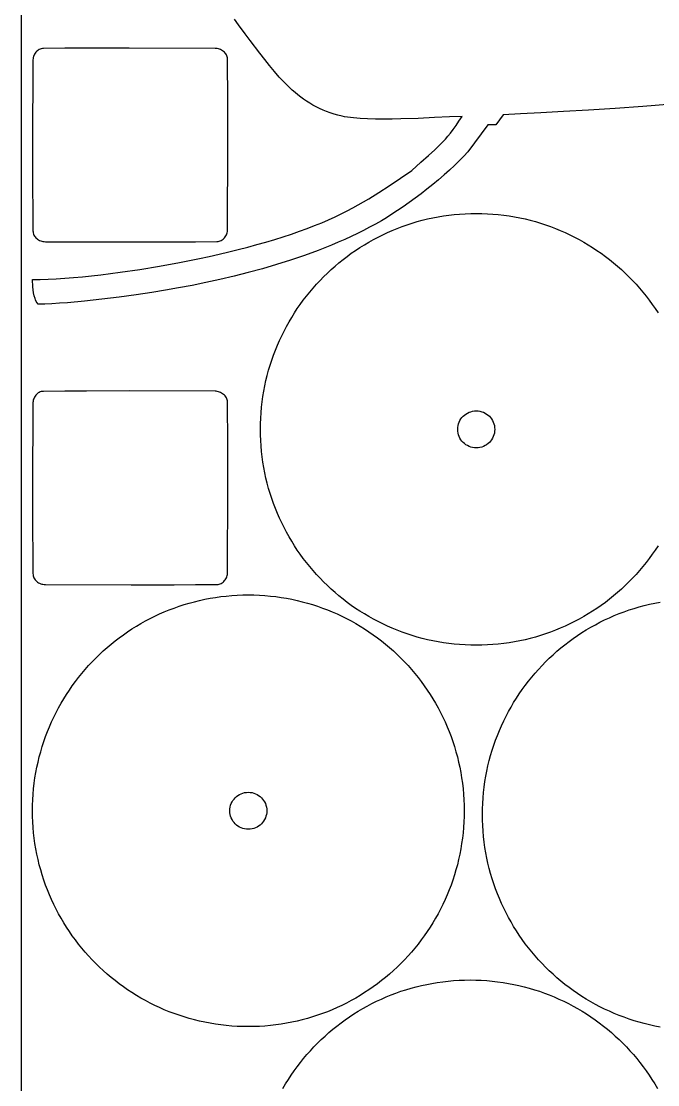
# Model space of a CAD drawing. Extents: x 443 to 1024, y 36 to 674.
# Drawn here: x 733.5 to 836.7, y 280.3 to 452.8 of the extents above; entities that cross this region are included whole.
import ezdxf

# ---------------------------------------------------------------- set-up
doc = ezdxf.new("R2010")
doc.units = 0
doc.layers.get('0').update_dxf_attribs({"linetype": 'CONTINUOUS'})

msp = doc.modelspace()

# ---------------------------------------------------------------- linework, layer by layer
at = {"color": 0}
msp.add_line((733.451437, 673.716315), (733.451437, 36.86042), dxfattribs=at)
at = {"color": 4}
for p, q in [((768.664853, 452.20766), (768.055438, 453.080862)), ((769.754881, 450.702382), (768.664853, 452.20766)), ((770.563713, 449.630941), (769.754881, 450.702382)), ((736.695663, 448.301923), (736.524198, 448.248799)), ((736.875411, 448.3357), (736.695663, 448.301923)), ((737.062836, 448.348947), (736.875411, 448.3357)), ((740.540819, 448.386694), (737.062836, 448.348947)), ((744.018945, 448.407889), (740.540819, 448.386694)), ((750.975486, 448.413534), (744.018945, 448.407889)), ((764.888736, 448.368247), (750.975486, 448.413534)), ((765.068291, 448.35911), (764.888736, 448.368247)), ((765.248569, 448.333046), (765.068291, 448.35911)), ((765.427879, 448.290838), (765.248569, 448.333046)), ((765.604533, 448.233269), (765.427879, 448.290838)), ((772.149432, 447.566663), (770.563713, 449.630941)), ((735.3575, 446.725725), (735.33255, 446.532673)), ((735.397984, 446.91362), (735.3575, 446.725725)), ((735.453397, 447.095176), (735.397984, 446.91362)), ((735.523134, 447.269211), (735.453397, 447.095176)), ((735.606591, 447.434541), (735.523134, 447.269211)), ((735.703164, 447.589985), (735.606591, 447.434541)), ((735.812248, 447.734359), (735.703164, 447.589985)), ((735.93324, 447.866481), (735.812248, 447.734359)), ((736.065536, 447.985169), (735.93324, 447.866481)), ((736.20853, 448.08924), (736.065536, 447.985169)), ((736.361619, 448.177511), (736.20853, 448.08924)), ((736.524198, 448.248799), (736.361619, 448.177511)), ((765.77684, 448.161119), (765.604533, 448.233269)), ((765.94311, 448.075174), (765.77684, 448.161119)), ((766.101656, 447.976213), (765.94311, 448.075174)), ((766.250786, 447.865022), (766.101656, 447.976213)), ((766.388811, 447.742381), (766.250786, 447.865022)), ((766.514042, 447.609073), (766.388811, 447.742381)), ((766.62479, 447.465881), (766.514042, 447.609073)), ((766.719364, 447.313587), (766.62479, 447.465881)), ((766.796075, 447.152975), (766.719364, 447.313587)), ((766.853234, 446.984825), (766.796075, 447.152975)), ((766.889151, 446.809922), (766.853234, 446.984825)), ((766.902136, 446.629047), (766.889151, 446.809922)), ((766.929986, 439.737681), (766.902136, 446.629047)), ((772.929664, 446.563669), (772.149432, 447.566663)), ((735.323736, 446.335647), (735.277023, 432.570822)), ((735.33255, 446.532673), (735.323736, 446.335647)), ((773.710181, 445.585798), (772.929664, 446.563669)), ((774.497512, 444.63732), (773.710181, 445.585798)), ((775.298184, 443.722505), (774.497512, 444.63732)), ((776.118725, 442.845622), (775.298184, 443.722505)), ((776.965663, 442.010941), (776.118725, 442.845622)), ((777.401071, 441.610761), (776.965663, 442.010941)), ((777.845526, 441.222733), (777.401071, 441.610761)), ((766.940211, 432.846222), (766.929986, 439.737681)), ((778.299844, 440.84739), (777.845526, 441.222733)), ((778.764842, 440.485266), (778.299844, 440.84739)), ((779.241334, 440.136895), (778.764842, 440.485266)), ((779.730138, 439.80281), (779.241334, 440.136895)), ((780.23207, 439.483546), (779.730138, 439.80281)), ((780.747944, 439.179635), (780.23207, 439.483546)), ((781.278578, 438.891613), (780.747944, 439.179635)), ((781.824786, 438.620011), (781.278578, 438.891613)), ((782.387386, 438.365365), (781.824786, 438.620011)), ((782.967193, 438.128208), (782.387386, 438.365365)), ((783.565023, 437.909073), (782.967193, 438.128208)), ((821.409973, 438.116627), (817.710442, 437.911989)), ((825.449192, 438.358579), (821.409973, 438.116627)), ((829.755709, 438.637346), (825.449192, 438.358579)), ((834.257131, 438.952431), (829.755709, 438.637346)), ((838.881067, 439.303337), (834.257131, 438.952431)), ((784.181693, 437.708495), (783.565023, 437.909073)), ((784.818017, 437.527006), (784.181693, 437.708495)), ((785.474813, 437.365141), (784.818017, 437.527006)), ((785.887201, 437.280377), (785.474813, 437.365141)), ((786.33417, 437.205331), (785.887201, 437.280377)), ((787.323085, 437.082675), (786.33417, 437.205331)), ((788.424037, 436.993745), (787.323085, 437.082675)), ((789.619505, 436.935112), (788.424037, 436.993745)), ((790.891966, 436.903345), (789.619505, 436.935112)), ((792.2239, 436.895016), (790.891966, 436.903345)), ((793.597785, 436.906696), (792.2239, 436.895016)), ((794.9961, 436.934954), (793.597785, 436.906696)), ((797.795933, 437.02749), (794.9961, 436.934954)), ((800.483227, 437.14519), (797.795933, 437.02749)), ((802.917811, 437.260619), (800.483227, 437.14519)), ((804.959513, 437.346341), (802.917811, 437.260619)), ((803.957612, 435.845622), (804.440134, 436.552343)), ((804.440134, 436.552343), (804.959513, 437.346341)), ((811.620013, 437.616641), (810.399113, 435.982741)), ((814.422992, 437.745161), (811.620013, 437.616641)), ((817.710442, 437.911989), (814.422992, 437.745161)), ((802.654731, 434.13211), (803.072556, 434.647207)), ((803.072556, 434.647207), (803.504301, 435.214477)), ((803.504301, 435.214477), (803.957612, 435.845622)), ((809.141713, 435.969941), (805.859813, 431.577941)), ((810.399113, 435.982741), (809.141713, 435.969941)), ((766.921436, 419.063247), (766.940211, 432.846222)), ((800.50679, 431.929668), (801.408313, 432.782841)), ((801.408313, 432.782841), (801.830255, 433.211628)), ((801.830255, 433.211628), (802.243179, 433.657484)), ((802.243179, 433.657484), (802.654731, 434.13211)), ((735.277023, 432.570822), (735.283756, 425.68855)), ((799.477444, 431.004351), (800.50679, 431.929668)), ((805.859813, 431.577941), (805.201752, 430.867289)), ((796.790613, 428.562841), (798.259107, 429.913279)), ((798.259107, 429.913279), (799.477444, 431.004351)), ((803.703611, 429.382214), (802.8782, 428.618415)), ((804.480574, 430.133609), (803.703611, 429.382214)), ((805.201752, 430.867289), (804.480574, 430.133609)), ((793.141642, 426.10697), (796.790613, 428.562841)), ((802.011675, 427.847523), (801.111371, 427.074849)), ((802.8782, 428.618415), (802.011675, 427.847523)), ((791.45874, 425.00897), (793.141642, 426.10697)), ((800.184621, 426.305706), (799.238763, 425.545404)), ((801.111371, 427.074849), (800.184621, 426.305706)), ((735.283756, 425.68855), (735.305305, 422.247572)), ((789.793975, 423.973841), (791.45874, 425.00897)), ((798.281129, 424.799255), (797.319055, 424.072569)), ((799.238763, 425.545404), (798.281129, 424.799255)), ((786.290102, 422.020938), (787.205735, 422.500062)), ((787.205735, 422.500062), (788.090159, 422.983769)), ((788.090159, 422.983769), (788.950523, 423.474287)), ((788.950523, 423.474287), (789.793975, 423.973841)), ((795.410925, 422.698837), (794.479539, 422.062412)), ((796.359875, 423.37066), (795.410925, 422.698837)), ((797.319055, 424.072569), (796.359875, 423.37066)), ((735.305305, 422.247572), (735.343036, 418.806747)), ((783.284466, 420.5888), (784.336616, 421.067534)), ((784.336616, 421.067534), (785.336112, 421.544171)), ((785.336112, 421.544171), (786.290102, 422.020938)), ((792.698798, 420.917003), (791.864113, 420.418641)), ((793.573052, 421.466697), (792.698798, 420.917003)), ((794.479539, 422.062412), (793.573052, 421.466697)), ((798.494828, 420.501558), (799.337585, 420.707201)), ((799.337585, 420.707201), (800.188178, 420.892364)), ((800.188178, 420.892364), (801.046332, 421.056773)), ((801.046332, 421.056773), (801.911774, 421.200152)), ((801.911774, 421.200152), (802.784227, 421.322227)), ((802.784227, 421.322227), (803.663417, 421.422723)), ((803.663417, 421.422723), (804.54907, 421.501364)), ((804.54907, 421.501364), (805.44091, 421.557877)), ((805.44091, 421.557877), (806.338662, 421.591987)), ((806.338662, 421.591987), (807.242052, 421.603418)), ((807.242052, 421.603418), (808.145442, 421.591987)), ((808.145442, 421.591987), (809.043194, 421.557877)), ((809.043194, 421.557877), (809.935034, 421.501364)), ((809.935034, 421.501364), (810.820687, 421.422723)), ((810.820687, 421.422723), (811.699877, 421.322227)), ((811.699877, 421.322227), (812.57233, 421.200152)), ((812.57233, 421.200152), (813.437771, 421.056773)), ((813.437771, 421.056773), (814.295926, 420.892364)), ((814.295926, 420.892364), (815.146519, 420.707201)), ((815.146519, 420.707201), (815.989275, 420.501558)), ((766.91262, 418.866203), (766.921436, 419.063247)), ((778.58812, 418.71989), (779.837511, 419.175361)), ((779.837511, 419.175361), (781.033506, 419.637494)), ((781.033506, 419.637494), (782.172513, 420.105741)), ((782.172513, 420.105741), (783.284466, 420.5888)), ((789.954312, 419.361817), (788.968809, 418.852111)), ((790.919794, 419.88397), (789.954312, 419.361817)), ((791.864113, 420.418641), (790.919794, 419.88397)), ((793.618247, 418.853019), (794.408213, 419.175768)), ((794.408213, 419.175768), (795.207664, 419.479687)), ((795.207664, 419.479687), (796.016326, 419.7645)), ((796.016326, 419.7645), (796.833924, 420.029933)), ((796.833924, 420.029933), (797.660183, 420.27571)), ((797.660183, 420.27571), (798.494828, 420.501558)), ((815.989275, 420.501558), (816.82392, 420.27571)), ((816.82392, 420.27571), (817.650179, 420.029933)), ((817.650179, 420.029933), (818.467777, 419.7645)), ((818.467777, 419.7645), (819.276439, 419.479687)), ((819.276439, 419.479687), (820.075891, 419.175768)), ((820.075891, 419.175768), (820.865857, 418.853019)), ((735.343036, 418.806747), (735.356381, 418.618188)), ((735.356381, 418.618188), (735.3904, 418.436746)), ((735.3904, 418.436746), (735.443888, 418.263112)), ((735.443888, 418.263112), (735.51564, 418.097976)), ((735.51564, 418.097976), (735.604453, 417.94203)), ((735.604453, 417.94203), (735.70912, 417.795964)), ((735.70912, 417.795964), (735.828436, 417.660468)), ((735.828436, 417.660468), (735.961198, 417.536234)), ((735.961198, 417.536234), (736.1062, 417.423952)), ((736.1062, 417.423952), (736.262238, 417.324312)), ((736.262238, 417.324312), (736.428106, 417.238006)), ((765.883469, 417.221326), (766.036553, 417.309589)), ((766.036553, 417.309589), (766.179548, 417.413654)), ((766.179548, 417.413654), (766.311848, 417.532338)), ((766.311848, 417.532338), (766.432848, 417.664459)), ((766.432848, 417.664459), (766.541943, 417.808834)), ((766.541943, 417.808834), (766.638528, 417.964282)), ((766.638528, 417.964282), (766.721998, 418.129618)), ((766.721998, 418.129618), (766.791747, 418.303661)), ((766.791747, 418.303661), (766.84717, 418.485228)), ((766.84717, 418.485228), (766.887663, 418.673136)), ((766.887663, 418.673136), (766.91262, 418.866203)), ((773.12844, 416.975588), (774.555493, 417.398931)), ((774.555493, 417.398931), (775.943519, 417.831127)), ((775.943519, 417.831127), (777.288925, 418.27163)), ((777.288925, 418.27163), (778.58812, 418.71989)), ((785.903608, 417.396924), (784.849453, 416.93626)), ((786.942315, 417.869738), (785.903608, 417.396924)), ((787.96443, 418.354776), (786.942315, 417.869738)), ((788.968809, 418.852111), (787.96443, 418.354776)), ((789.820322, 416.966435), (790.558737, 417.379214)), ((790.558737, 417.379214), (791.308012, 417.774537)), ((791.308012, 417.774537), (792.067872, 418.152129)), ((792.067872, 418.152129), (792.838042, 418.511715)), ((792.838042, 418.511715), (793.618247, 418.853019)), ((820.865857, 418.853019), (821.646062, 418.511715)), ((821.646062, 418.511715), (822.416232, 418.152129)), ((822.416232, 418.152129), (823.176092, 417.774537)), ((823.176092, 417.774537), (823.925367, 417.379214)), ((823.925367, 417.379214), (824.663782, 416.966435)), ((736.428106, 417.238006), (736.6026, 417.165723)), ((736.6026, 417.165723), (736.784515, 417.108155)), ((736.784515, 417.108155), (736.972645, 417.065993)), ((736.972645, 417.065993), (737.165787, 417.039926)), ((737.165787, 417.039926), (737.362736, 417.030647)), ((737.362736, 417.030647), (751.272836, 416.981422)), ((751.272836, 416.981422), (758.227801, 416.9895)), ((758.227801, 416.9895), (761.70514, 417.011744)), ((761.70514, 417.011744), (765.182336, 417.049947)), ((765.182336, 417.049947), (765.369728, 417.063176)), ((765.369728, 417.063176), (765.549451, 417.096937)), ((765.549451, 417.096937), (765.720899, 417.150048)), ((765.720899, 417.150048), (765.883469, 417.221326)), ((767.101795, 415.381716), (768.649037, 415.764164)), ((768.649037, 415.764164), (770.17162, 416.157657)), ((770.17162, 416.157657), (771.665952, 416.561648)), ((771.665952, 416.561648), (773.12844, 416.975588)), ((781.60572, 415.626425), (779.386938, 414.812592)), ((782.699366, 416.051084), (781.60572, 415.626425)), ((783.780991, 416.487671), (782.699366, 416.051084)), ((784.849453, 416.93626), (783.780991, 416.487671)), ((786.980757, 415.146252), (787.672984, 415.626108)), ((787.672984, 415.626108), (788.377171, 416.089607)), ((788.377171, 416.089607), (789.093042, 416.536474)), ((789.093042, 416.536474), (789.820322, 416.966435)), ((824.663782, 416.966435), (825.391062, 416.536474)), ((825.391062, 416.536474), (826.106933, 416.089607)), ((826.106933, 416.089607), (826.811119, 415.626108)), ((826.811119, 415.626108), (827.503346, 415.146252)), ((759.121425, 413.654341), (762.348037, 414.306127)), ((762.348037, 414.306127), (763.947703, 414.65215)), ((763.947703, 414.65215), (765.533487, 415.010863)), ((765.533487, 415.010863), (767.101795, 415.381716)), ((777.133788, 414.045583), (774.855413, 413.324804)), ((779.386938, 414.812592), (777.133788, 414.045583)), ((784.97858, 413.611292), (785.63328, 414.138569)), ((785.63328, 414.138569), (786.300764, 414.650314)), ((786.300764, 414.650314), (786.980757, 415.146252)), ((827.503346, 415.146252), (828.183339, 414.650314)), ((828.183339, 414.650314), (828.850823, 414.138569)), ((828.850823, 414.138569), (829.505524, 413.611292)), ((749.481985, 412.060514), (752.659662, 412.527152)), ((752.659662, 412.527152), (755.882388, 413.059888)), ((755.882388, 413.059888), (759.121425, 413.654341)), ((772.560954, 412.649664), (770.259556, 412.01957)), ((774.855413, 413.324804), (772.560954, 412.649664)), ((783.093931, 411.939014), (783.70863, 412.511239)), ((783.70863, 412.511239), (784.336938, 413.068757)), ((784.336938, 413.068757), (784.97858, 413.611292)), ((829.505524, 413.611292), (830.147165, 413.068757)), ((830.147165, 413.068757), (830.775473, 412.511239)), ((830.775473, 412.511239), (831.390173, 411.939014)), ((735.275113, 410.872241), (736.510416, 410.89616)), ((735.347889, 409.717821), (735.275113, 410.872241)), ((736.510416, 410.89616), (737.796495, 410.94263)), ((737.796495, 410.94263), (739.129758, 411.011104)), ((739.129758, 411.011104), (740.506611, 411.101034)), ((740.506611, 411.101034), (741.923463, 411.211873)), ((741.923463, 411.211873), (743.376722, 411.343072)), ((743.376722, 411.343072), (744.862796, 411.494084)), ((744.862796, 411.494084), (746.378092, 411.66436)), ((746.378092, 411.66436), (747.919019, 411.853353)), ((747.919019, 411.853353), (749.481985, 412.060514)), ((763.405147, 410.393651), (761.167415, 409.937824)), ((765.67251, 410.892156), (763.405147, 410.393651)), ((767.96036, 411.433931), (765.67251, 410.892156)), ((770.259556, 412.01957), (767.96036, 411.433931)), ((781.334231, 410.136839), (781.906456, 410.751539)), ((781.906456, 410.751539), (782.493114, 411.352355)), ((782.493114, 411.352355), (783.093931, 411.939014)), ((831.390173, 411.939014), (831.990989, 411.352355)), ((831.990989, 411.352355), (832.577648, 410.751539)), ((832.577648, 410.751539), (833.149873, 410.136839)), ((735.386648, 409.205844), (735.347889, 409.717821)), ((735.446175, 408.723554), (735.386648, 409.205844)), ((735.540864, 408.2606), (735.446175, 408.723554)), ((754.605869, 408.800351), (752.084106, 408.42874)), ((756.817413, 409.151841), (754.605869, 408.800351)), ((758.968456, 409.524085), (756.817413, 409.151841)), ((761.167415, 409.937824), (758.968456, 409.524085)), ((779.7069, 408.212189), (780.234178, 408.86689)), ((780.234178, 408.86689), (780.776713, 409.508531)), ((780.776713, 409.508531), (781.334231, 410.136839)), ((833.149873, 410.136839), (833.707391, 409.508531)), ((833.707391, 409.508531), (834.249926, 408.86689)), ((834.249926, 408.86689), (834.777203, 408.212189)), ((735.685105, 407.806631), (735.540864, 408.2606)), ((735.780305, 407.57978), (735.685105, 407.806631)), ((735.893291, 407.351295), (735.780305, 407.57978)), ((736.02586, 407.11988), (735.893291, 407.351295)), ((736.179813, 406.884241), (736.02586, 407.11988)), ((738.41006, 406.96119), (737.25042, 406.909159)), ((739.645918, 407.037861), (738.41006, 406.96119)), ((740.945181, 407.136699), (739.645918, 407.037861)), ((743.682663, 407.390989), (740.945181, 407.136699)), ((746.519988, 407.704279), (743.682663, 407.390989)), ((749.354641, 408.056789), (746.519988, 407.704279)), ((752.084106, 408.42874), (749.354641, 408.056789)), ((778.699217, 406.864712), (779.195155, 407.544705)), ((779.195155, 407.544705), (779.7069, 408.212189)), ((834.777203, 408.212189), (835.288948, 407.544705)), ((835.288948, 407.544705), (835.784886, 406.864712)), ((737.25042, 406.909159), (736.179813, 406.884241)), ((777.308995, 404.752428), (777.755862, 405.468299)), ((777.755862, 405.468299), (778.219361, 406.172485)), ((778.219361, 406.172485), (778.699217, 406.864712)), ((835.784886, 406.864712), (836.264742, 406.172485)), ((836.264742, 406.172485), (836.728241, 405.468299)), ((776.466255, 403.286733), (776.879035, 404.025148)), ((776.879035, 404.025148), (777.308995, 404.752428)), ((775.333755, 401.007428), (775.693341, 401.777598)), ((775.693341, 401.777598), (776.070932, 402.537458)), ((776.070932, 402.537458), (776.466255, 403.286733)), ((774.669701, 399.437257), (774.99245, 400.227222)), ((774.99245, 400.227222), (775.333755, 401.007428)), ((774.08097, 397.829143), (774.365783, 398.637805)), ((774.365783, 398.637805), (774.669701, 399.437257)), ((773.569759, 396.185286), (773.815537, 397.011545)), ((773.815537, 397.011545), (774.08097, 397.829143)), ((773.138269, 394.507885), (773.343912, 395.350641)), ((773.343912, 395.350641), (773.569759, 396.185286)), ((772.788697, 392.799137), (772.953106, 393.657292)), ((772.953106, 393.657292), (773.138269, 394.507885)), ((735.453397, 391.506208), (735.397984, 391.32464)), ((735.523134, 391.680252), (735.453397, 391.506208)), ((735.606591, 391.845591), (735.523134, 391.680252)), ((735.703164, 392.001041), (735.606591, 391.845591)), ((735.812248, 392.14542), (735.703164, 392.001041)), ((735.93324, 392.277547), (735.812248, 392.14542)), ((736.065536, 392.396238), (735.93324, 392.277547)), ((736.20853, 392.50031), (736.065536, 392.396238)), ((736.361619, 392.588583), (736.20853, 392.50031)), ((736.524198, 392.659872), (736.361619, 392.588583)), ((736.695663, 392.712997), (736.524198, 392.659872)), ((736.875411, 392.746774), (736.695663, 392.712997)), ((737.062836, 392.76002), (736.875411, 392.746774)), ((740.540819, 392.797768), (737.062836, 392.76002)), ((744.018945, 392.818961), (740.540819, 392.797768)), ((750.975486, 392.824595), (744.018945, 392.818961)), ((764.888736, 392.77922), (750.975486, 392.824595)), ((765.068291, 392.7701), (764.888736, 392.77922)), ((765.248569, 392.744049), (765.068291, 392.7701)), ((765.427879, 392.70185), (765.248569, 392.744049)), ((765.604533, 392.644286), (765.427879, 392.70185)), ((765.77684, 392.572141), (765.604533, 392.644286)), ((765.94311, 392.486197), (765.77684, 392.572141)), ((766.101656, 392.387237), (765.94311, 392.486197)), ((766.250786, 392.276045), (766.101656, 392.387237)), ((766.388811, 392.153404), (766.250786, 392.276045)), ((766.514042, 392.020097), (766.388811, 392.153404)), ((766.62479, 391.876907), (766.514042, 392.020097)), ((766.719364, 391.724617), (766.62479, 391.876907)), ((766.796075, 391.56401), (766.719364, 391.724617)), ((766.853234, 391.39587), (766.796075, 391.56401)), ((766.889151, 391.220979), (766.853234, 391.39587)), ((772.523243, 391.061243), (772.645318, 391.933696)), ((772.645318, 391.933696), (772.788697, 392.799137)), ((735.323736, 390.74662), (735.277023, 376.98187)), ((735.33255, 390.943664), (735.323736, 390.74662)), ((735.3575, 391.136731), (735.33255, 390.943664)), ((735.397984, 391.32464), (735.3575, 391.136731)), ((766.902136, 391.04012), (766.889151, 391.220979)), ((766.929986, 384.148741), (766.902136, 391.04012)), ((772.344105, 389.2964), (772.422747, 390.182052)), ((772.422747, 390.182052), (772.523243, 391.061243)), ((772.253483, 387.506808), (772.287592, 388.40456)), ((772.287592, 388.40456), (772.344105, 389.2964)), ((772.242052, 386.603418), (772.253483, 387.506808)), ((772.253483, 385.700028), (772.242052, 386.603418)), ((772.287592, 384.802275), (772.253483, 385.700028)), ((772.344105, 383.910436), (772.287592, 384.802275)), ((766.940211, 377.257258), (766.929986, 384.148741)), ((772.422747, 383.024783), (772.344105, 383.910436)), ((772.523243, 382.145593), (772.422747, 383.024783)), ((772.645318, 381.27314), (772.523243, 382.145593)), ((772.788697, 380.407698), (772.645318, 381.27314)), ((772.953106, 379.549544), (772.788697, 380.407698)), ((773.138269, 378.698951), (772.953106, 379.549544)), ((773.343912, 377.856194), (773.138269, 378.698951)), ((773.569759, 377.021549), (773.343912, 377.856194)), ((735.277023, 376.98187), (735.283756, 370.09958)), ((766.921436, 363.47432), (766.940211, 377.257258)), ((773.815537, 376.19529), (773.569759, 377.021549)), ((774.08097, 375.377692), (773.815537, 376.19529)), ((774.365783, 374.56903), (774.08097, 375.377692)), ((774.669701, 373.769579), (774.365783, 374.56903)), ((774.99245, 372.979613), (774.669701, 373.769579)), ((775.333755, 372.199408), (774.99245, 372.979613)), ((775.693341, 371.429238), (775.333755, 372.199408)), ((776.070932, 370.669378), (775.693341, 371.429238)), ((735.283756, 370.09958), (735.305305, 366.658579)), ((776.466255, 369.920103), (776.070932, 370.669378)), ((776.879035, 369.181688), (776.466255, 369.920103)), ((777.308995, 368.454408), (776.879035, 369.181688)), ((777.755862, 367.738537), (777.308995, 368.454408)), ((778.219361, 367.03435), (777.755862, 367.738537)), ((836.728241, 367.738537), (836.264742, 367.03435)), ((735.305305, 366.658579), (735.343036, 363.21772)), ((778.699217, 366.342123), (778.219361, 367.03435)), ((779.195155, 365.66213), (778.699217, 366.342123)), ((779.7069, 364.994646), (779.195155, 365.66213)), ((835.288948, 365.66213), (834.777203, 364.994646)), ((835.784886, 366.342123), (835.288948, 365.66213)), ((836.264742, 367.03435), (835.784886, 366.342123)), ((780.234178, 364.339946), (779.7069, 364.994646)), ((780.776713, 363.698304), (780.234178, 364.339946)), ((834.249926, 364.339946), (833.707391, 363.698304)), ((834.777203, 364.994646), (834.249926, 364.339946)), ((735.343036, 363.21772), (735.356381, 363.029179)), ((735.356381, 363.029179), (735.3904, 362.847752)), ((735.3904, 362.847752), (735.443888, 362.674132)), ((735.443888, 362.674132), (735.51564, 362.509008)), ((735.51564, 362.509008), (735.604453, 362.353071)), ((735.604453, 362.353071), (735.70912, 362.207013)), ((735.70912, 362.207013), (735.828436, 362.071524)), ((766.432848, 362.07552), (766.541943, 362.2199)), ((766.541943, 362.2199), (766.638528, 362.37535)), ((766.638528, 362.37535), (766.721998, 362.540689)), ((766.721998, 362.540689), (766.791747, 362.714733)), ((766.791747, 362.714733), (766.84717, 362.896301)), ((766.84717, 362.896301), (766.887663, 363.084209)), ((766.887663, 363.084209), (766.91262, 363.277277)), ((766.91262, 363.277277), (766.921436, 363.47432)), ((781.334231, 363.069996), (780.776713, 363.698304)), ((781.906456, 362.455297), (781.334231, 363.069996)), ((782.493114, 361.85448), (781.906456, 362.455297)), ((832.577648, 362.455297), (831.990989, 361.85448)), ((833.149873, 363.069996), (832.577648, 362.455297)), ((833.707391, 363.698304), (833.149873, 363.069996)), ((735.828436, 362.071524), (735.961198, 361.947295)), ((735.961198, 361.947295), (736.1062, 361.835017)), ((736.1062, 361.835017), (736.262238, 361.735381)), ((736.262238, 361.735381), (736.428106, 361.649076)), ((736.428106, 361.649076), (736.6026, 361.576795)), ((736.6026, 361.576795), (736.784515, 361.519228)), ((736.784515, 361.519228), (736.972645, 361.477066)), ((736.972645, 361.477066), (737.165787, 361.451)), ((737.165787, 361.451), (737.362736, 361.44172)), ((737.362736, 361.44172), (751.272836, 361.392445)), ((751.272836, 361.392445), (758.227801, 361.400517)), ((758.227801, 361.400517), (761.70514, 361.422747)), ((761.70514, 361.422747), (765.182336, 361.46092)), ((765.182336, 361.46092), (765.369728, 361.474167)), ((765.369728, 361.474167), (765.549451, 361.507944)), ((765.549451, 361.507944), (765.720899, 361.561068)), ((765.720899, 361.561068), (765.883469, 361.632358)), ((765.883469, 361.632358), (766.036553, 361.72063)), ((766.036553, 361.72063), (766.179548, 361.824703)), ((766.179548, 361.824703), (766.311848, 361.943394)), ((766.311848, 361.943394), (766.432848, 362.07552)), ((783.093931, 361.267822), (782.493114, 361.85448)), ((783.70863, 360.695596), (783.093931, 361.267822)), ((784.336938, 360.138079), (783.70863, 360.695596)), ((830.775473, 360.695596), (830.147165, 360.138079)), ((831.390173, 361.267822), (830.775473, 360.695596)), ((831.990989, 361.85448), (831.390173, 361.267822)), ((760.693254, 358.433191), (761.527899, 358.659038)), ((761.527899, 358.659038), (762.370656, 358.864681)), ((762.370656, 358.864681), (763.221249, 359.049844)), ((763.221249, 359.049844), (764.079403, 359.214253)), ((764.079403, 359.214253), (764.944845, 359.357632)), ((764.944845, 359.357632), (765.817298, 359.479707)), ((765.817298, 359.479707), (766.696488, 359.580203)), ((766.696488, 359.580203), (767.582141, 359.658845)), ((767.582141, 359.658845), (768.47398, 359.715358)), ((768.47398, 359.715358), (769.371733, 359.749467)), ((769.371733, 359.749467), (770.275123, 359.760898)), ((770.275123, 359.760898), (771.178513, 359.749467)), ((771.178513, 359.749467), (772.076265, 359.715358)), ((772.076265, 359.715358), (772.968105, 359.658845)), ((772.968105, 359.658845), (773.853757, 359.580203)), ((773.853757, 359.580203), (774.732948, 359.479707)), ((774.732948, 359.479707), (775.605401, 359.357632)), ((775.605401, 359.357632), (776.470842, 359.214253)), ((776.470842, 359.214253), (777.328997, 359.049844)), ((777.328997, 359.049844), (778.17959, 358.864681)), ((778.17959, 358.864681), (779.022346, 358.659038)), ((779.022346, 358.659038), (779.856991, 358.433191)), ((784.97858, 359.595544), (784.336938, 360.138079)), ((785.63328, 359.068266), (784.97858, 359.595544)), ((786.300764, 358.556521), (785.63328, 359.068266)), ((828.850823, 359.068266), (828.183339, 358.556521)), ((829.505524, 359.595544), (828.850823, 359.068266)), ((830.147165, 360.138079), (829.505524, 359.595544)), ((755.871113, 356.669195), (756.651318, 357.0105)), ((756.651318, 357.0105), (757.441284, 357.333249)), ((757.441284, 357.333249), (758.240735, 357.637167)), ((758.240735, 357.637167), (759.049397, 357.92198)), ((759.049397, 357.92198), (759.866995, 358.187413)), ((759.866995, 358.187413), (760.693254, 358.433191)), ((779.856991, 358.433191), (780.68325, 358.187413)), ((780.68325, 358.187413), (781.500848, 357.92198)), ((781.500848, 357.92198), (782.30951, 357.637167)), ((782.30951, 357.637167), (783.108962, 357.333249)), ((783.108962, 357.333249), (783.898927, 357.0105)), ((783.898927, 357.0105), (784.679133, 356.669195)), ((786.980757, 358.060583), (786.300764, 358.556521)), ((787.672984, 357.580727), (786.980757, 358.060583)), ((788.377171, 357.117228), (787.672984, 357.580727)), ((789.093042, 356.670361), (788.377171, 357.117228)), ((826.106933, 357.117228), (825.391062, 356.670361)), ((826.811119, 357.580727), (826.106933, 357.117228)), ((827.503346, 358.060583), (826.811119, 357.580727)), ((828.183339, 358.556521), (827.503346, 358.060583)), ((830.405063, 356.72695), (831.204515, 357.030868)), ((831.204515, 357.030868), (832.013177, 357.315681)), ((832.013177, 357.315681), (832.830775, 357.581114)), ((832.830775, 357.581114), (833.657034, 357.826892)), ((833.657034, 357.826892), (834.491679, 358.052739)), ((834.491679, 358.052739), (835.334435, 358.258382)), ((835.334435, 358.258382), (836.185028, 358.443545)), ((836.185028, 358.443545), (837.043183, 358.607954)), ((752.853393, 355.123915), (753.591808, 355.536695)), ((753.591808, 355.536695), (754.341083, 355.932017)), ((754.341083, 355.932017), (755.100943, 356.309609)), ((755.100943, 356.309609), (755.871113, 356.669195)), ((784.679133, 356.669195), (785.449303, 356.309609)), ((785.449303, 356.309609), (786.209163, 355.932017)), ((786.209163, 355.932017), (786.958438, 355.536695)), ((786.958438, 355.536695), (787.696853, 355.123915)), ((789.820322, 356.2404), (789.093042, 356.670361)), ((790.558737, 355.827621), (789.820322, 356.2404)), ((791.308012, 355.432298), (790.558737, 355.827621)), ((792.067872, 355.054707), (791.308012, 355.432298)), ((823.176092, 355.432298), (822.416232, 355.054707)), ((823.925367, 355.827621), (823.176092, 355.432298)), ((824.663782, 356.2404), (823.925367, 355.827621)), ((825.391062, 356.670361), (824.663782, 356.2404)), ((826.555587, 354.930395), (827.304862, 355.325718)), ((827.304862, 355.325718), (828.064722, 355.70331)), ((828.064722, 355.70331), (828.834892, 356.062896)), ((828.834892, 356.062896), (829.615098, 356.4042)), ((829.615098, 356.4042), (830.405063, 356.72695)), ((750.013828, 353.303733), (750.706055, 353.783589)), ((750.706055, 353.783589), (751.410242, 354.247088)), ((751.410242, 354.247088), (752.126113, 354.693955)), ((752.126113, 354.693955), (752.853393, 355.123915)), ((787.696853, 355.123915), (788.424133, 354.693955)), ((788.424133, 354.693955), (789.140004, 354.247088)), ((789.140004, 354.247088), (789.84419, 353.783589)), ((789.84419, 353.783589), (790.536417, 353.303733)), ((792.838042, 354.695121), (792.067872, 355.054707)), ((793.618247, 354.353816), (792.838042, 354.695121)), ((794.408213, 354.031067), (793.618247, 354.353816)), ((795.207664, 353.727149), (794.408213, 354.031067)), ((796.016326, 353.442336), (795.207664, 353.727149)), ((819.276439, 353.727149), (818.467777, 353.442336)), ((820.075891, 354.031067), (819.276439, 353.727149)), ((820.865857, 354.353816), (820.075891, 354.031067)), ((821.646062, 354.695121), (820.865857, 354.353816)), ((822.416232, 355.054707), (821.646062, 354.695121)), ((823.669835, 353.177289), (824.374021, 353.640788)), ((824.374021, 353.640788), (825.089892, 354.087656)), ((825.089892, 354.087656), (825.817172, 354.517616)), ((825.817172, 354.517616), (826.555587, 354.930395)), ((747.370009, 351.226237), (748.011651, 351.768772)), ((748.011651, 351.768772), (748.666351, 352.296049)), ((748.666351, 352.296049), (749.333835, 352.807795)), ((749.333835, 352.807795), (750.013828, 353.303733)), ((790.536417, 353.303733), (791.21641, 352.807795)), ((791.21641, 352.807795), (791.883894, 352.296049)), ((791.883894, 352.296049), (792.538595, 351.768772)), ((792.538595, 351.768772), (793.180236, 351.226237)), ((796.833924, 353.176903), (796.016326, 353.442336)), ((797.660183, 352.931125), (796.833924, 353.176903)), ((798.494828, 352.705277), (797.660183, 352.931125)), ((799.337585, 352.499635), (798.494828, 352.705277)), ((800.188178, 352.314471), (799.337585, 352.499635)), ((801.046332, 352.150063), (800.188178, 352.314471)), ((801.911774, 352.006684), (801.046332, 352.150063)), ((802.784227, 351.884609), (801.911774, 352.006684)), ((803.663417, 351.784113), (802.784227, 351.884609)), ((804.54907, 351.705471), (803.663417, 351.784113)), ((810.820687, 351.784113), (809.935034, 351.705471)), ((811.699877, 351.884609), (810.820687, 351.784113)), ((812.57233, 352.006684), (811.699877, 351.884609)), ((813.437771, 352.150063), (812.57233, 352.006684)), ((814.295926, 352.314471), (813.437771, 352.150063)), ((815.146519, 352.499635), (814.295926, 352.314471)), ((815.989275, 352.705277), (815.146519, 352.499635)), ((816.82392, 352.931125), (815.989275, 352.705277)), ((817.650179, 353.176903), (816.82392, 352.931125)), ((818.467777, 353.442336), (817.650179, 353.176903)), ((821.630131, 351.68975), (822.297615, 352.201495)), ((822.297615, 352.201495), (822.977608, 352.697433)), ((822.977608, 352.697433), (823.669835, 353.177289)), ((745.526185, 349.509836), (746.127002, 350.096494)), ((746.127002, 350.096494), (746.741701, 350.668719)), ((746.741701, 350.668719), (747.370009, 351.226237)), ((793.180236, 351.226237), (793.808544, 350.668719)), ((793.808544, 350.668719), (794.423244, 350.096494)), ((794.423244, 350.096494), (795.02406, 349.509836)), ((805.44091, 351.648958), (804.54907, 351.705471)), ((806.338662, 351.614849), (805.44091, 351.648958)), ((807.242052, 351.603418), (806.338662, 351.614849)), ((808.145442, 351.614849), (807.242052, 351.603418)), ((809.043194, 351.648958), (808.145442, 351.614849)), ((809.935034, 351.705471), (809.043194, 351.648958)), ((819.090781, 349.490195), (819.705481, 350.06242)), ((819.705481, 350.06242), (820.333789, 350.619938)), ((820.333789, 350.619938), (820.97543, 351.162473)), ((820.97543, 351.162473), (821.630131, 351.68975)), ((743.809784, 347.666011), (744.367301, 348.294319)), ((744.367301, 348.294319), (744.939527, 348.909019)), ((744.939527, 348.909019), (745.526185, 349.509836)), ((795.02406, 349.509836), (795.610719, 348.909019)), ((795.610719, 348.909019), (796.182944, 348.294319)), ((796.182944, 348.294319), (796.740462, 347.666011)), ((817.331081, 347.68802), (817.903306, 348.30272)), ((817.903306, 348.30272), (818.489965, 348.903536)), ((818.489965, 348.903536), (819.090781, 349.490195)), ((742.739971, 346.36967), (743.267249, 347.02437)), ((743.267249, 347.02437), (743.809784, 347.666011)), ((796.740462, 347.666011), (797.282997, 347.02437)), ((797.282997, 347.02437), (797.810274, 346.36967)), ((816.231028, 346.418071), (816.773563, 347.059712)), ((816.773563, 347.059712), (817.331081, 347.68802)), ((741.252432, 344.329965), (741.732288, 345.022193)), ((741.732288, 345.022193), (742.228226, 345.702186)), ((742.228226, 345.702186), (742.739971, 346.36967)), ((797.810274, 346.36967), (798.322019, 345.702186)), ((798.322019, 345.702186), (798.817957, 345.022193)), ((798.817957, 345.022193), (799.297813, 344.329965)), ((814.696068, 344.415893), (815.192006, 345.095886)), ((815.192006, 345.095886), (815.703751, 345.76337)), ((815.703751, 345.76337), (816.231028, 346.418071)), ((740.342066, 342.909908), (740.788933, 343.625779)), ((740.788933, 343.625779), (741.252432, 344.329965)), ((799.297813, 344.329965), (799.761312, 343.625779)), ((799.761312, 343.625779), (800.208179, 342.909908)), ((813.752713, 343.01948), (814.216212, 343.723666)), ((814.216212, 343.723666), (814.696068, 344.415893)), ((739.104003, 340.694938), (739.499326, 341.444213)), ((739.499326, 341.444213), (739.912105, 342.182628)), ((739.912105, 342.182628), (740.342066, 342.909908)), ((800.208179, 342.909908), (800.63814, 342.182628)), ((800.63814, 342.182628), (801.050919, 341.444213)), ((801.050919, 341.444213), (801.446242, 340.694938)), ((812.463106, 340.837914), (812.875885, 341.576329)), ((812.875885, 341.576329), (813.305846, 342.303609)), ((813.305846, 342.303609), (813.752713, 343.01948)), ((738.366826, 339.164908), (738.726412, 339.935078)), ((738.726412, 339.935078), (739.104003, 340.694938)), ((801.446242, 340.694938), (801.823834, 339.935078)), ((801.823834, 339.935078), (802.183419, 339.164908)), ((811.690191, 339.328779), (812.067783, 340.088639)), ((812.067783, 340.088639), (812.463106, 340.837914)), ((737.702772, 337.594737), (738.025521, 338.384703)), ((738.025521, 338.384703), (738.366826, 339.164908)), ((802.183419, 339.164908), (802.524724, 338.384703)), ((802.524724, 338.384703), (802.847473, 337.594737)), ((810.989301, 337.778404), (811.330605, 338.558609)), ((811.330605, 338.558609), (811.690191, 339.328779)), ((737.114041, 335.986624), (737.398854, 336.795286)), ((737.398854, 336.795286), (737.702772, 337.594737)), ((802.847473, 337.594737), (803.151392, 336.795286)), ((803.151392, 336.795286), (803.436205, 335.986624)), ((810.362633, 336.188986), (810.666552, 336.988438)), ((810.666552, 336.988438), (810.989301, 337.778404)), ((736.60283, 334.342767), (736.848608, 335.169026)), ((736.848608, 335.169026), (737.114041, 335.986624)), ((803.436205, 335.986624), (803.701638, 335.169026)), ((803.701638, 335.169026), (803.947415, 334.342767)), ((809.56661, 333.736467), (809.812387, 334.562726)), ((809.812387, 334.562726), (810.07782, 335.380324)), ((810.07782, 335.380324), (810.362633, 336.188986)), ((736.17134, 332.665365), (736.376982, 333.508122)), ((736.376982, 333.508122), (736.60283, 334.342767)), ((803.947415, 334.342767), (804.173263, 333.508122)), ((804.173263, 333.508122), (804.378906, 332.665365)), ((809.135119, 332.059066), (809.340762, 332.901822)), ((809.340762, 332.901822), (809.56661, 333.736467)), ((735.821768, 330.956618), (735.986176, 331.814772)), ((735.986176, 331.814772), (736.17134, 332.665365)), ((804.378906, 332.665365), (804.564069, 331.814772)), ((804.564069, 331.814772), (804.728478, 330.956618)), ((808.785547, 330.350318), (808.949956, 331.208473)), ((808.949956, 331.208473), (809.135119, 332.059066)), ((735.556314, 329.218723), (735.678389, 330.091176)), ((735.678389, 330.091176), (735.821768, 330.956618)), ((804.728478, 330.956618), (804.871857, 330.091176)), ((804.871857, 330.091176), (804.993932, 329.218723)), ((808.520093, 328.612424), (808.642168, 329.484877)), ((808.642168, 329.484877), (808.785547, 330.350318)), ((735.377176, 327.45388), (735.455818, 328.339533)), ((735.455818, 328.339533), (735.556314, 329.218723)), ((804.993932, 329.218723), (805.094428, 328.339533)), ((805.094428, 328.339533), (805.173069, 327.45388)), ((808.340956, 326.847581), (808.419597, 327.733234)), ((808.419597, 327.733234), (808.520093, 328.612424)), ((735.286554, 325.664288), (735.320663, 326.56204)), ((735.320663, 326.56204), (735.377176, 327.45388)), ((805.173069, 327.45388), (805.229582, 326.56204)), ((805.229582, 326.56204), (805.263692, 325.664288)), ((808.250333, 325.057989), (808.284443, 325.955741)), ((808.284443, 325.955741), (808.340956, 326.847581)), ((735.275123, 324.760898), (735.286554, 325.664288)), ((735.286554, 323.857508), (735.275123, 324.760898)), ((805.263692, 325.664288), (805.275123, 324.760898)), ((805.275123, 324.760898), (805.263692, 323.857508)), ((808.238902, 324.154599), (808.250333, 325.057989)), ((808.250333, 323.251209), (808.238902, 324.154599)), ((735.320663, 322.959756), (735.286554, 323.857508)), ((735.377176, 322.067916), (735.320663, 322.959756)), ((805.229582, 322.959756), (805.173069, 322.067916)), ((805.263692, 323.857508), (805.229582, 322.959756)), ((808.284443, 322.353457), (808.250333, 323.251209)), ((735.455818, 321.182263), (735.377176, 322.067916)), ((735.556314, 320.303073), (735.455818, 321.182263)), ((805.094428, 321.182263), (804.993932, 320.303073)), ((805.173069, 322.067916), (805.094428, 321.182263)), ((808.340956, 321.461617), (808.284443, 322.353457)), ((808.419597, 320.575964), (808.340956, 321.461617)), ((735.678389, 319.43062), (735.556314, 320.303073)), ((735.821768, 318.565179), (735.678389, 319.43062)), ((804.871857, 319.43062), (804.728478, 318.565179)), ((804.993932, 320.303073), (804.871857, 319.43062)), ((808.520093, 319.696774), (808.419597, 320.575964)), ((808.642168, 318.824321), (808.520093, 319.696774)), ((735.986176, 317.707024), (735.821768, 318.565179)), ((736.17134, 316.856431), (735.986176, 317.707024)), ((804.564069, 317.707024), (804.378906, 316.856431)), ((804.728478, 318.565179), (804.564069, 317.707024)), ((808.785547, 317.958879), (808.642168, 318.824321)), ((808.949956, 317.100725), (808.785547, 317.958879)), ((736.376982, 316.013675), (736.17134, 316.856431)), ((736.60283, 315.179029), (736.376982, 316.013675)), ((804.173263, 316.013675), (803.947415, 315.179029)), ((804.378906, 316.856431), (804.173263, 316.013675)), ((809.135119, 316.250132), (808.949956, 317.100725)), ((809.340762, 315.407375), (809.135119, 316.250132)), ((736.848608, 314.352771), (736.60283, 315.179029)), ((737.114041, 313.535173), (736.848608, 314.352771)), ((803.701638, 314.352771), (803.436205, 313.535173)), ((803.947415, 315.179029), (803.701638, 314.352771)), ((809.56661, 314.57273), (809.340762, 315.407375)), ((809.812387, 313.746471), (809.56661, 314.57273)), ((737.398854, 312.72651), (737.114041, 313.535173)), ((737.702772, 311.927059), (737.398854, 312.72651)), ((803.151392, 312.72651), (802.847473, 311.927059)), ((803.436205, 313.535173), (803.151392, 312.72651)), ((810.07782, 312.928873), (809.812387, 313.746471)), ((810.362633, 312.120211), (810.07782, 312.928873)), ((810.666552, 311.32076), (810.362633, 312.120211)), ((738.025521, 311.137093), (737.702772, 311.927059)), ((738.366826, 310.356888), (738.025521, 311.137093)), ((738.726412, 309.586718), (738.366826, 310.356888)), ((802.183419, 310.356888), (801.823834, 309.586718)), ((802.524724, 311.137093), (802.183419, 310.356888)), ((802.847473, 311.927059), (802.524724, 311.137093)), ((810.989301, 310.530794), (810.666552, 311.32076)), ((811.330605, 309.750589), (810.989301, 310.530794)), ((739.104003, 308.826858), (738.726412, 309.586718)), ((739.499326, 308.077583), (739.104003, 308.826858)), ((801.446242, 308.826858), (801.050919, 308.077583)), ((801.823834, 309.586718), (801.446242, 308.826858)), ((811.690191, 308.980419), (811.330605, 309.750589)), ((812.067783, 308.220559), (811.690191, 308.980419)), ((739.912105, 307.339168), (739.499326, 308.077583)), ((740.342066, 306.611888), (739.912105, 307.339168)), ((800.63814, 307.339168), (800.208179, 306.611888)), ((801.050919, 308.077583), (800.63814, 307.339168)), ((812.463106, 307.471284), (812.067783, 308.220559)), ((812.875885, 306.732869), (812.463106, 307.471284)), ((740.788933, 305.896017), (740.342066, 306.611888)), ((741.252432, 305.191831), (740.788933, 305.896017)), ((741.732288, 304.499604), (741.252432, 305.191831)), ((799.297813, 305.191831), (798.817957, 304.499604)), ((799.761312, 305.896017), (799.297813, 305.191831)), ((800.208179, 306.611888), (799.761312, 305.896017)), ((813.305846, 306.005589), (812.875885, 306.732869)), ((813.752713, 305.289718), (813.305846, 306.005589)), ((814.216212, 304.585531), (813.752713, 305.289718)), ((742.228226, 303.819611), (741.732288, 304.499604)), ((742.739971, 303.152127), (742.228226, 303.819611)), ((798.322019, 303.819611), (797.810274, 303.152127)), ((798.817957, 304.499604), (798.322019, 303.819611)), ((814.696068, 303.893304), (814.216212, 304.585531)), ((815.192006, 303.213311), (814.696068, 303.893304)), ((743.267249, 302.497426), (742.739971, 303.152127)), ((743.809784, 301.855785), (743.267249, 302.497426)), ((744.367301, 301.227477), (743.809784, 301.855785)), ((796.740462, 301.855785), (796.182944, 301.227477)), ((797.282997, 302.497426), (796.740462, 301.855785)), ((797.810274, 303.152127), (797.282997, 302.497426)), ((815.703751, 302.545827), (815.192006, 303.213311)), ((816.231028, 301.891127), (815.703751, 302.545827)), ((816.773563, 301.249485), (816.231028, 301.891127)), ((744.939527, 300.612777), (744.367301, 301.227477)), ((745.526185, 300.011961), (744.939527, 300.612777)), ((746.127002, 299.425302), (745.526185, 300.011961)), ((795.02406, 300.011961), (794.423244, 299.425302)), ((795.610719, 300.612777), (795.02406, 300.011961)), ((796.182944, 301.227477), (795.610719, 300.612777)), ((817.331081, 300.621177), (816.773563, 301.249485)), ((817.903306, 300.006478), (817.331081, 300.621177)), ((746.741701, 298.853077), (746.127002, 299.425302)), ((747.370009, 298.295559), (746.741701, 298.853077)), ((748.011651, 297.753024), (747.370009, 298.295559)), ((793.180236, 298.295559), (792.538595, 297.753024)), ((793.808544, 298.853077), (793.180236, 298.295559)), ((794.423244, 299.425302), (793.808544, 298.853077)), ((818.489965, 299.405661), (817.903306, 300.006478)), ((819.090781, 298.819003), (818.489965, 299.405661)), ((819.705481, 298.246778), (819.090781, 298.819003)), ((748.666351, 297.225747), (748.011651, 297.753024)), ((749.333835, 296.714002), (748.666351, 297.225747)), ((750.013828, 296.218064), (749.333835, 296.714002)), ((791.21641, 296.714002), (790.536417, 296.218064)), ((791.883894, 297.225747), (791.21641, 296.714002)), ((792.538595, 297.753024), (791.883894, 297.225747)), ((798.350183, 296.433185), (799.200776, 296.618348)), ((799.200776, 296.618348), (800.058931, 296.782757)), ((800.058931, 296.782757), (800.924372, 296.926136)), ((800.924372, 296.926136), (801.796825, 297.048211)), ((801.796825, 297.048211), (802.676016, 297.148707)), ((802.676016, 297.148707), (803.561668, 297.227349)), ((803.561668, 297.227349), (804.453508, 297.283862)), ((804.453508, 297.283862), (805.35126, 297.317971)), ((805.35126, 297.317971), (806.25465, 297.329402)), ((806.25465, 297.329402), (807.15804, 297.317971)), ((807.15804, 297.317971), (808.055793, 297.283862)), ((808.055793, 297.283862), (808.947632, 297.227349)), ((808.947632, 297.227349), (809.833285, 297.148707)), ((809.833285, 297.148707), (810.712475, 297.048211)), ((810.712475, 297.048211), (811.584928, 296.926136)), ((811.584928, 296.926136), (812.45037, 296.782757)), ((812.45037, 296.782757), (813.308524, 296.618348)), ((813.308524, 296.618348), (814.159117, 296.433185)), ((820.333789, 297.68926), (819.705481, 298.246778)), ((820.97543, 297.146725), (820.333789, 297.68926)), ((821.630131, 296.619447), (820.97543, 297.146725)), ((822.297615, 296.107702), (821.630131, 296.619447)), ((750.706055, 295.738208), (750.013828, 296.218064)), ((751.410242, 295.274709), (750.706055, 295.738208)), ((752.126113, 294.827841), (751.410242, 295.274709)), ((789.140004, 295.274709), (788.424133, 294.827841)), ((789.84419, 295.738208), (789.140004, 295.274709)), ((790.536417, 296.218064), (789.84419, 295.738208)), ((792.630846, 294.579004), (793.420811, 294.901753)), ((793.420811, 294.901753), (794.220263, 295.205671)), ((794.220263, 295.205671), (795.028925, 295.490484)), ((795.028925, 295.490484), (795.846523, 295.755917)), ((795.846523, 295.755917), (796.672782, 296.001695)), ((796.672782, 296.001695), (797.507427, 296.227542)), ((797.507427, 296.227542), (798.350183, 296.433185)), ((814.159117, 296.433185), (815.001874, 296.227542)), ((815.001874, 296.227542), (815.836519, 296.001695)), ((815.836519, 296.001695), (816.662778, 295.755917)), ((816.662778, 295.755917), (817.480376, 295.490484)), ((817.480376, 295.490484), (818.289038, 295.205671)), ((818.289038, 295.205671), (819.088489, 294.901753)), ((819.088489, 294.901753), (819.878455, 294.579004)), ((822.977608, 295.611764), (822.297615, 296.107702)), ((823.669835, 295.131908), (822.977608, 295.611764)), ((824.374021, 294.668409), (823.669835, 295.131908)), ((752.853393, 294.397881), (752.126113, 294.827841)), ((753.591808, 293.985102), (752.853393, 294.397881)), ((754.341083, 293.589779), (753.591808, 293.985102)), ((755.100943, 293.212187), (754.341083, 293.589779)), ((755.871113, 292.852601), (755.100943, 293.212187)), ((785.449303, 293.212187), (784.679133, 292.852601)), ((786.209163, 293.589779), (785.449303, 293.212187)), ((786.958438, 293.985102), (786.209163, 293.589779)), ((787.696853, 294.397881), (786.958438, 293.985102)), ((788.424133, 294.827841), (787.696853, 294.397881)), ((789.571335, 293.105199), (790.32061, 293.500521)), ((790.32061, 293.500521), (791.08047, 293.878113)), ((791.08047, 293.878113), (791.85064, 294.237699)), ((791.85064, 294.237699), (792.630846, 294.579004)), ((819.878455, 294.579004), (820.65866, 294.237699)), ((820.65866, 294.237699), (821.42883, 293.878113)), ((821.42883, 293.878113), (822.18869, 293.500521)), ((822.18869, 293.500521), (822.937965, 293.105199)), ((825.089892, 294.221542), (824.374021, 294.668409)), ((825.817172, 293.791582), (825.089892, 294.221542)), ((826.555587, 293.378802), (825.817172, 293.791582)), ((827.304862, 292.983479), (826.555587, 293.378802)), ((756.651318, 292.511297), (755.871113, 292.852601)), ((757.441284, 292.188547), (756.651318, 292.511297)), ((758.240735, 291.884629), (757.441284, 292.188547)), ((759.049397, 291.599816), (758.240735, 291.884629)), ((759.866995, 291.334383), (759.049397, 291.599816)), ((781.500848, 291.599816), (780.68325, 291.334383)), ((782.30951, 291.884629), (781.500848, 291.599816)), ((783.108962, 292.188547), (782.30951, 291.884629)), ((783.898927, 292.511297), (783.108962, 292.188547)), ((784.679133, 292.852601), (783.898927, 292.511297)), ((786.685583, 291.352092), (787.389769, 291.815591)), ((787.389769, 291.815591), (788.10564, 292.262459)), ((788.10564, 292.262459), (788.83292, 292.692419)), ((788.83292, 292.692419), (789.571335, 293.105199)), ((822.937965, 293.105199), (823.67638, 292.692419)), ((823.67638, 292.692419), (824.40366, 292.262459)), ((824.40366, 292.262459), (825.119531, 291.815591)), ((825.119531, 291.815591), (825.823718, 291.352092)), ((828.064722, 292.605888), (827.304862, 292.983479)), ((828.834892, 292.246302), (828.064722, 292.605888)), ((829.615098, 291.904997), (828.834892, 292.246302)), ((830.405063, 291.582248), (829.615098, 291.904997)), ((831.204515, 291.27833), (830.405063, 291.582248)), ((760.693254, 291.088605), (759.866995, 291.334383)), ((761.527899, 290.862758), (760.693254, 291.088605)), ((762.370656, 290.657115), (761.527899, 290.862758)), ((763.221249, 290.471952), (762.370656, 290.657115)), ((764.079403, 290.307543), (763.221249, 290.471952)), ((764.944845, 290.164164), (764.079403, 290.307543)), ((765.817298, 290.042089), (764.944845, 290.164164)), ((766.696488, 289.941593), (765.817298, 290.042089)), ((767.582141, 289.862951), (766.696488, 289.941593)), ((768.47398, 289.806438), (767.582141, 289.862951)), ((769.371733, 289.772329), (768.47398, 289.806438)), ((770.275123, 289.760898), (769.371733, 289.772329)), ((771.178513, 289.772329), (770.275123, 289.760898)), ((772.076265, 289.806438), (771.178513, 289.772329)), ((772.968105, 289.862951), (772.076265, 289.806438)), ((773.853757, 289.941593), (772.968105, 289.862951)), ((774.732948, 290.042089), (773.853757, 289.941593)), ((775.605401, 290.164164), (774.732948, 290.042089)), ((776.470842, 290.307543), (775.605401, 290.164164)), ((777.328997, 290.471952), (776.470842, 290.307543)), ((778.17959, 290.657115), (777.328997, 290.471952)), ((779.022346, 290.862758), (778.17959, 290.657115)), ((779.856991, 291.088605), (779.022346, 290.862758)), ((780.68325, 291.334383), (779.856991, 291.088605)), ((783.991178, 289.337276), (784.645879, 289.864553)), ((784.645879, 289.864553), (785.313363, 290.376299)), ((785.313363, 290.376299), (785.993356, 290.872237)), ((785.993356, 290.872237), (786.685583, 291.352092)), ((825.823718, 291.352092), (826.515945, 290.872237)), ((826.515945, 290.872237), (827.195938, 290.376299)), ((827.195938, 290.376299), (827.863422, 289.864553)), ((827.863422, 289.864553), (828.518122, 289.337276)), ((832.013177, 290.993517), (831.204515, 291.27833)), ((832.830775, 290.728084), (832.013177, 290.993517)), ((833.657034, 290.482306), (832.830775, 290.728084)), ((834.491679, 290.256459), (833.657034, 290.482306)), ((835.334435, 290.050816), (834.491679, 290.256459)), ((836.185028, 289.865653), (835.334435, 290.050816)), ((837.043183, 289.701244), (836.185028, 289.865653)), ((782.106529, 287.664998), (782.721229, 288.237223)), ((782.721229, 288.237223), (783.349537, 288.794741)), ((783.349537, 288.794741), (783.991178, 289.337276)), ((828.518122, 289.337276), (829.159764, 288.794741)), ((829.159764, 288.794741), (829.788072, 288.237223)), ((829.788072, 288.237223), (830.402771, 287.664998)), ((780.346829, 285.862823), (780.919054, 286.477523)), ((780.919054, 286.477523), (781.505713, 287.07834)), ((781.505713, 287.07834), (782.106529, 287.664998)), ((830.402771, 287.664998), (831.003588, 287.07834)), ((831.003588, 287.07834), (831.590246, 286.477523)), ((831.590246, 286.477523), (832.162472, 285.862823)), ((778.719499, 283.938174), (779.246776, 284.592874)), ((779.246776, 284.592874), (779.789311, 285.234515)), ((779.789311, 285.234515), (780.346829, 285.862823)), ((832.162472, 285.862823), (832.719989, 285.234515)), ((832.719989, 285.234515), (833.262524, 284.592874)), ((833.262524, 284.592874), (833.789802, 283.938174)), ((777.711816, 282.590697), (778.207754, 283.27069)), ((778.207754, 283.27069), (778.719499, 283.938174)), ((833.789802, 283.938174), (834.301547, 283.27069)), ((834.301547, 283.27069), (834.797485, 282.590697)), ((776.321594, 280.478412), (776.768461, 281.194283)), ((776.768461, 281.194283), (777.23196, 281.898469)), ((777.23196, 281.898469), (777.711816, 282.590697)), ((834.797485, 282.590697), (835.277341, 281.898469)), ((835.277341, 281.898469), (835.74084, 281.194283)), ((835.74084, 281.194283), (836.187707, 280.478412)), ((775.891633, 279.751132), (776.321594, 280.478412)), ((836.187707, 280.478412), (836.617668, 279.751132))]:
    msp.add_line(p, q, dxfattribs=at)
at = {"color": 7}
for p, q in [((804.4778, 387.771172), (804.604126, 388.033416)), ((804.604126, 388.033416), (804.754393, 388.280766)), ((804.754393, 388.280766), (804.927091, 388.511715)), ((804.927091, 388.511715), (805.120714, 388.724755)), ((805.120714, 388.724755), (805.333754, 388.918378)), ((805.333754, 388.918378), (805.564703, 389.091077)), ((805.564703, 389.091077), (805.812053, 389.241343)), ((805.812053, 389.241343), (806.074297, 389.367669)), ((806.074297, 389.367669), (806.349927, 389.468548)), ((806.349927, 389.468548), (806.637434, 389.54247)), ((806.637434, 389.54247), (806.935312, 389.58793)), ((806.935312, 389.58793), (807.242052, 389.603418)), ((807.242052, 389.603418), (807.548792, 389.58793)), ((807.548792, 389.58793), (807.84667, 389.54247)), ((807.84667, 389.54247), (808.134177, 389.468548)), ((808.134177, 389.468548), (808.409807, 389.367669)), ((808.409807, 389.367669), (808.67205, 389.241343)), ((808.67205, 389.241343), (808.9194, 389.091077)), ((808.9194, 389.091077), (809.150349, 388.918378)), ((809.150349, 388.918378), (809.363389, 388.724755)), ((809.363389, 388.724755), (809.557012, 388.511715)), ((809.557012, 388.511715), (809.729711, 388.280766)), ((809.729711, 388.280766), (809.879977, 388.033416)), ((809.879977, 388.033416), (810.006303, 387.771172)), ((804.242052, 386.603418), (804.25754, 386.910158)), ((804.25754, 386.296678), (804.242052, 386.603418)), ((804.25754, 386.910158), (804.302999, 387.208036)), ((804.302999, 385.9988), (804.25754, 386.296678)), ((804.302999, 387.208036), (804.376922, 387.495543)), ((804.376922, 387.495543), (804.4778, 387.771172)), ((810.006303, 387.771172), (810.107182, 387.495543)), ((810.107182, 387.495543), (810.181104, 387.208036)), ((810.181104, 387.208036), (810.226564, 386.910158)), ((810.226564, 386.296678), (810.181104, 385.9988)), ((810.226564, 386.910158), (810.242052, 386.603418)), ((810.242052, 386.603418), (810.226564, 386.296678)), ((804.376922, 385.711293), (804.302999, 385.9988)), ((804.4778, 385.435663), (804.376922, 385.711293)), ((804.604126, 385.173419), (804.4778, 385.435663)), ((804.754393, 384.926069), (804.604126, 385.173419)), ((804.927091, 384.69512), (804.754393, 384.926069)), ((805.120714, 384.48208), (804.927091, 384.69512)), ((809.557012, 384.69512), (809.363389, 384.48208)), ((809.729711, 384.926069), (809.557012, 384.69512)), ((809.879977, 385.173419), (809.729711, 384.926069)), ((810.006303, 385.435663), (809.879977, 385.173419)), ((810.107182, 385.711293), (810.006303, 385.435663)), ((810.181104, 385.9988), (810.107182, 385.711293)), ((805.333754, 384.288457), (805.120714, 384.48208)), ((805.564703, 384.115759), (805.333754, 384.288457)), ((805.812053, 383.965492), (805.564703, 384.115759)), ((806.074297, 383.839166), (805.812053, 383.965492)), ((806.349927, 383.738288), (806.074297, 383.839166)), ((806.637434, 383.664365), (806.349927, 383.738288)), ((806.935312, 383.618906), (806.637434, 383.664365)), ((807.242052, 383.603418), (806.935312, 383.618906)), ((807.548792, 383.618906), (807.242052, 383.603418)), ((807.84667, 383.664365), (807.548792, 383.618906)), ((808.134177, 383.738288), (807.84667, 383.664365)), ((808.409807, 383.839166), (808.134177, 383.738288)), ((808.67205, 383.965492), (808.409807, 383.839166)), ((808.9194, 384.115759), (808.67205, 383.965492)), ((809.150349, 384.288457), (808.9194, 384.115759)), ((809.363389, 384.48208), (809.150349, 384.288457)), ((769.107368, 327.52515), (769.382998, 327.626028)), ((769.382998, 327.626028), (769.670505, 327.699951)), ((769.670505, 327.699951), (769.968383, 327.74541)), ((769.968383, 327.74541), (770.275123, 327.760898)), ((770.275123, 327.760898), (770.581863, 327.74541)), ((770.581863, 327.74541), (770.87974, 327.699951)), ((770.87974, 327.699951), (771.167248, 327.626028)), ((771.167248, 327.626028), (771.442877, 327.52515)), ((767.409993, 325.653023), (767.510871, 325.928653)), ((767.510871, 325.928653), (767.637197, 326.190896)), ((767.637197, 326.190896), (767.787464, 326.438247)), ((767.787464, 326.438247), (767.960162, 326.669196)), ((767.960162, 326.669196), (768.153785, 326.882236)), ((768.153785, 326.882236), (768.366825, 327.075859)), ((768.366825, 327.075859), (768.597774, 327.248557)), ((768.597774, 327.248557), (768.845124, 327.398823)), ((768.845124, 327.398823), (769.107368, 327.52515)), ((771.442877, 327.52515), (771.705121, 327.398823)), ((771.705121, 327.398823), (771.952471, 327.248557)), ((771.952471, 327.248557), (772.18342, 327.075859)), ((772.18342, 327.075859), (772.39646, 326.882236)), ((772.39646, 326.882236), (772.590083, 326.669196)), ((772.590083, 326.669196), (772.762782, 326.438247)), ((772.762782, 326.438247), (772.913048, 326.190896)), ((772.913048, 326.190896), (773.039374, 325.928653)), ((773.039374, 325.928653), (773.140253, 325.653023)), ((767.275123, 324.760898), (767.290611, 325.067638)), ((767.290611, 324.454158), (767.275123, 324.760898)), ((767.290611, 325.067638), (767.33607, 325.365516)), ((767.33607, 324.15628), (767.290611, 324.454158)), ((767.33607, 325.365516), (767.409993, 325.653023)), ((767.409993, 323.868773), (767.33607, 324.15628)), ((773.140253, 325.653023), (773.214175, 325.365516)), ((773.214175, 324.15628), (773.140253, 323.868773)), ((773.214175, 325.365516), (773.259635, 325.067638)), ((773.259635, 324.454158), (773.214175, 324.15628)), ((773.259635, 325.067638), (773.275123, 324.760898)), ((773.275123, 324.760898), (773.259635, 324.454158)), ((767.510871, 323.593143), (767.409993, 323.868773)), ((767.637197, 323.3309), (767.510871, 323.593143)), ((767.787464, 323.083549), (767.637197, 323.3309)), ((767.960162, 322.8526), (767.787464, 323.083549)), ((768.153785, 322.639561), (767.960162, 322.8526)), ((768.366825, 322.445937), (768.153785, 322.639561)), ((768.597774, 322.273239), (768.366825, 322.445937)), ((772.18342, 322.445937), (771.952471, 322.273239)), ((772.39646, 322.639561), (772.18342, 322.445937)), ((772.590083, 322.8526), (772.39646, 322.639561)), ((772.762782, 323.083549), (772.590083, 322.8526)), ((772.913048, 323.3309), (772.762782, 323.083549)), ((773.039374, 323.593143), (772.913048, 323.3309)), ((773.140253, 323.868773), (773.039374, 323.593143)), ((768.845124, 322.122973), (768.597774, 322.273239)), ((769.107368, 321.996647), (768.845124, 322.122973)), ((769.382998, 321.895768), (769.107368, 321.996647)), ((769.670505, 321.821846), (769.382998, 321.895768)), ((769.968383, 321.776386), (769.670505, 321.821846)), ((770.275123, 321.760898), (769.968383, 321.776386)), ((770.581863, 321.776386), (770.275123, 321.760898)), ((770.87974, 321.821846), (770.581863, 321.776386)), ((771.167248, 321.895768), (770.87974, 321.821846)), ((771.442877, 321.996647), (771.167248, 321.895768)), ((771.705121, 322.122973), (771.442877, 321.996647)), ((771.952471, 322.273239), (771.705121, 322.122973))]:
    msp.add_line(p, q, dxfattribs=at)

doc.saveas('drawing.dxf')
